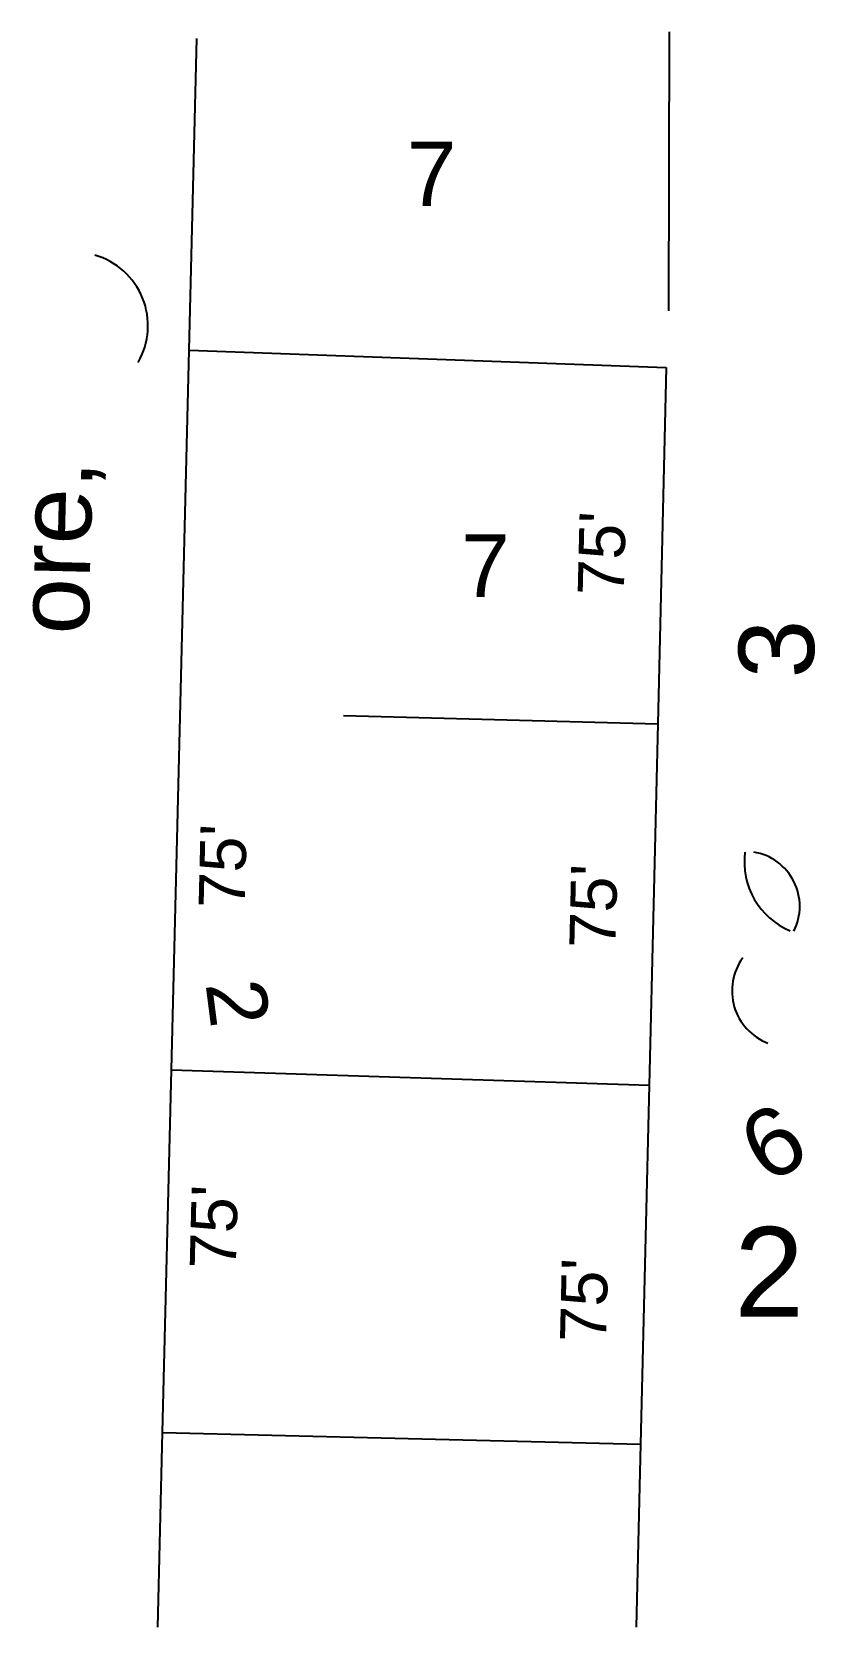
# Model space of a CAD drawing. Header units: feet. Extents: x 4 to 167, y 1 to 333.
import ezdxf
from ezdxf.enums import TextEntityAlignment as Align

# ---------------------------------------------------------------- set-up
doc = ezdxf.new("R2010")
doc.units = ezdxf.units.FT
doc.header["$MEASUREMENT"] = 0
for name, color, linetype in [('PLAT-CURVE', 4, 'CONTINUOUS'), ('PLAT-LINE', 7, 'CONTINUOUS'), ('PLAT-TEXT-DIST', 2, 'CONTINUOUS'), ('PLAT-TEXT-LOTNO', 5, 'CONTINUOUS'), ('PLAT-TEXT-MISC', 9, 'CONTINUOUS')]:
    doc.layers.add(name, color=color, linetype=linetype)
doc.styles.add('PLAT', font='arial.ttf')

msp = doc.modelspace()

# ---------------------------------------------------------------- linework, layer by layer
at = {"layer": 'PLAT-CURVE'}
for centre, radius, start, end in [((12.45, 271.91), 15.28, -29.9538, 74.0022), ((69.52, 227.5), 18.31, 94.4516, 94.4516), ((167.3, 160.23), 15.44, 172.2229, -112.3369), ((151.98, 151.05), 11.43, -27.0105, 80.7265), ((160.96, 133.42), 11.66, 143.7897, -111.1331)]:
    msp.add_arc(centre, radius, start, end, dxfattribs=at)
at = {"layer": 'PLAT-LINE'}
for p, q in [((136.17, 275.01), (136.3, 333.08)), ((36.3, 266.79), (37.89, 331.73)), ((32.62, 116.98), (36.3, 266.79)), ((36.3, 266.79), (135.59, 263.22)), ((135.59, 263.22), (133.83, 189.05)), ((68.42, 190.75), (133.83, 189.05)), ((133.83, 189.05), (132.04, 113.8)), ((30.76, 41.53), (32.62, 116.98)), ((32.62, 116.98), (132.04, 113.8)), ((132.04, 113.8), (130.27, 39.09)), ((29.77, 0.98), (30.76, 41.53)), ((30.76, 41.53), (130.27, 39.09)), ((130.27, 39.09), (129.37, 1))]:
    msp.add_line(p, q, dxfattribs=at)

# ---------------------------------------------------------------- texts
at = {"layer": 'PLAT-TEXT-DIST', "style": 'PLAT'}
for p in [(129.86, 224.35), (128.12, 150.9), (126.17, 68.86)]:
    msp.add_text("75'", height=9.608, rotation=88.6396, dxfattribs=at).set_placement(p, align=Align.BOTTOM_CENTER)
for p in [(38.47, 159.53), (36.62, 84.43)]:
    msp.add_text("75'", height=9.608, rotation=88.5923, dxfattribs=at).set_placement(p, align=Align.TOP_CENTER)
at = {"layer": 'PLAT-TEXT-LOTNO', "style": 'PLAT'}
for s, height, p in [('7', 13.35, (86.77, 303.54)), ('7', 13.02, (97.95, 221.94)), ('2', 18.69, (157.03, 74.93))]:
    msp.add_text(s, height=height, dxfattribs=at).set_placement(p, align=Align.MIDDLE_CENTER)
for s, height, rotation, p in [('3', 15.69, 90, (158.53, 204.59)), ('2', 12.34, 277.3492, (46.43, 130.95)), ('6', 14.21, 30.4225, (157.79, 101.92))]:
    msp.add_text(s, height=height, rotation=rotation, dxfattribs=at).set_placement(p, align=Align.MIDDLE_CENTER)
at = {"layer": 'PLAT-TEXT-MISC', "style": 'PLAT'}
msp.add_text('ore,', height=15.083, rotation=88.5923, dxfattribs=at).set_placement((8.24, 225.83), align=Align.MIDDLE_CENTER)

doc.saveas('drawing.dxf')
